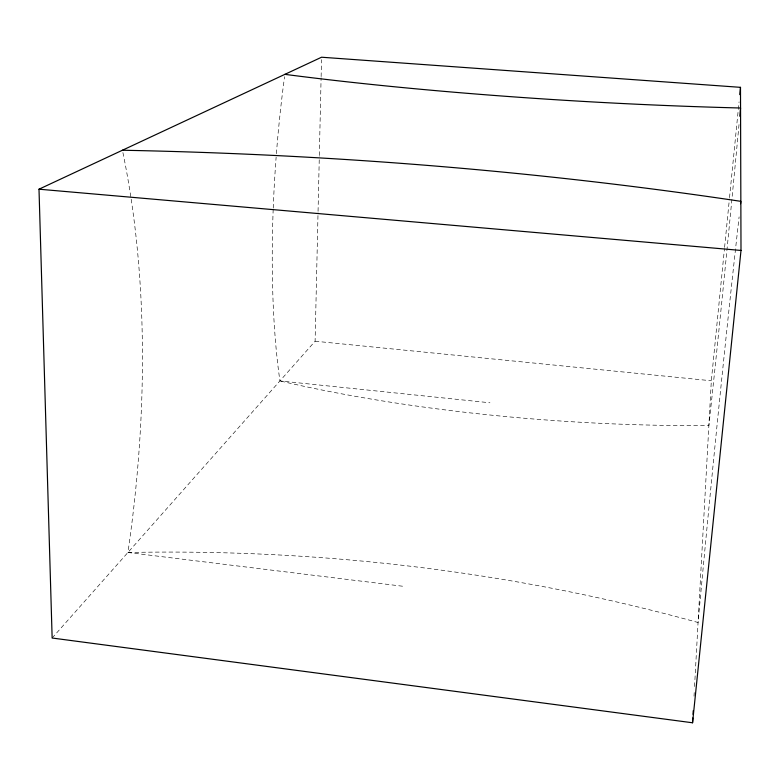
<?xml version="1.0" encoding="UTF-8"?>
<svg xmlns="http://www.w3.org/2000/svg" width="780" height="780" viewBox="0 0 780 780"><rect width="100%" height="100%" fill="white"/><g stroke="black" fill="none" stroke-linecap="round" stroke-linejoin="round"><path stroke-width="0.58" stroke-dasharray="3.9 2.92" d="M52.143 638.02L315.101 341.221L318.035 212.579M318.055 211.361L319.303 156.751M319.332 155.532L321.097 77.854M321.126 76.645L321.506 59.651M694.024 696.199L694.219 692.572M694.551 686.536L711.331 380.767L724.464 248.605M724.591 247.397L729.407 198.89M729.524 197.681L739.05 101.888M131.176 199.232A789.769 410.221 -76 0 1 127.92 552.493C320.005 548.642 512.792 571.292 698.061 622.508A871.182 26.91 -85 0 1 739.099 216.869M315.101 341.221L711.331 380.767M273.185 209.293A316.105 70.843 -85.7 0 0 279.932 380.923L489.967 402.782M127.92 552.493L405.093 586.531M273.234 208.094A316.105 70.843 -85.7 0 1 276.13 157.199M276.403 153.699A316.105 70.843 -85.7 0 1 284.564 76.694M122.899 152.539A789.769 410.221 -76 0 1 130.991 198.052M739.021 124.537A327.941 4.066 -84.5 0 1 732.01 198.139M731.903 199.3A327.941 4.066 -84.5 0 1 708.874 425.558A522.425 132.61 3.9 0 1 279.932 380.923"/><path stroke-width="1.17" d="M692.562 722.777L741 250.448L740.493 87.34L321.565 57.223L39 189.199L52.143 638.02L692.562 722.777L692.825 717.941M693.03 714.324L693.225 710.697M739.771 94.614L740.493 87.34M122.421 150.238C329.365 154.284 536.123 170.693 740.844 201.338A871.182 26.91 -85 0 0 740.581 203.716M39 189.199L741 250.448M284.875 74.353A547.063 59.602 3.3 0 0 740.561 108.001A327.941 4.066 -84.5 0 1 739.791 116.239"/></g></svg>
